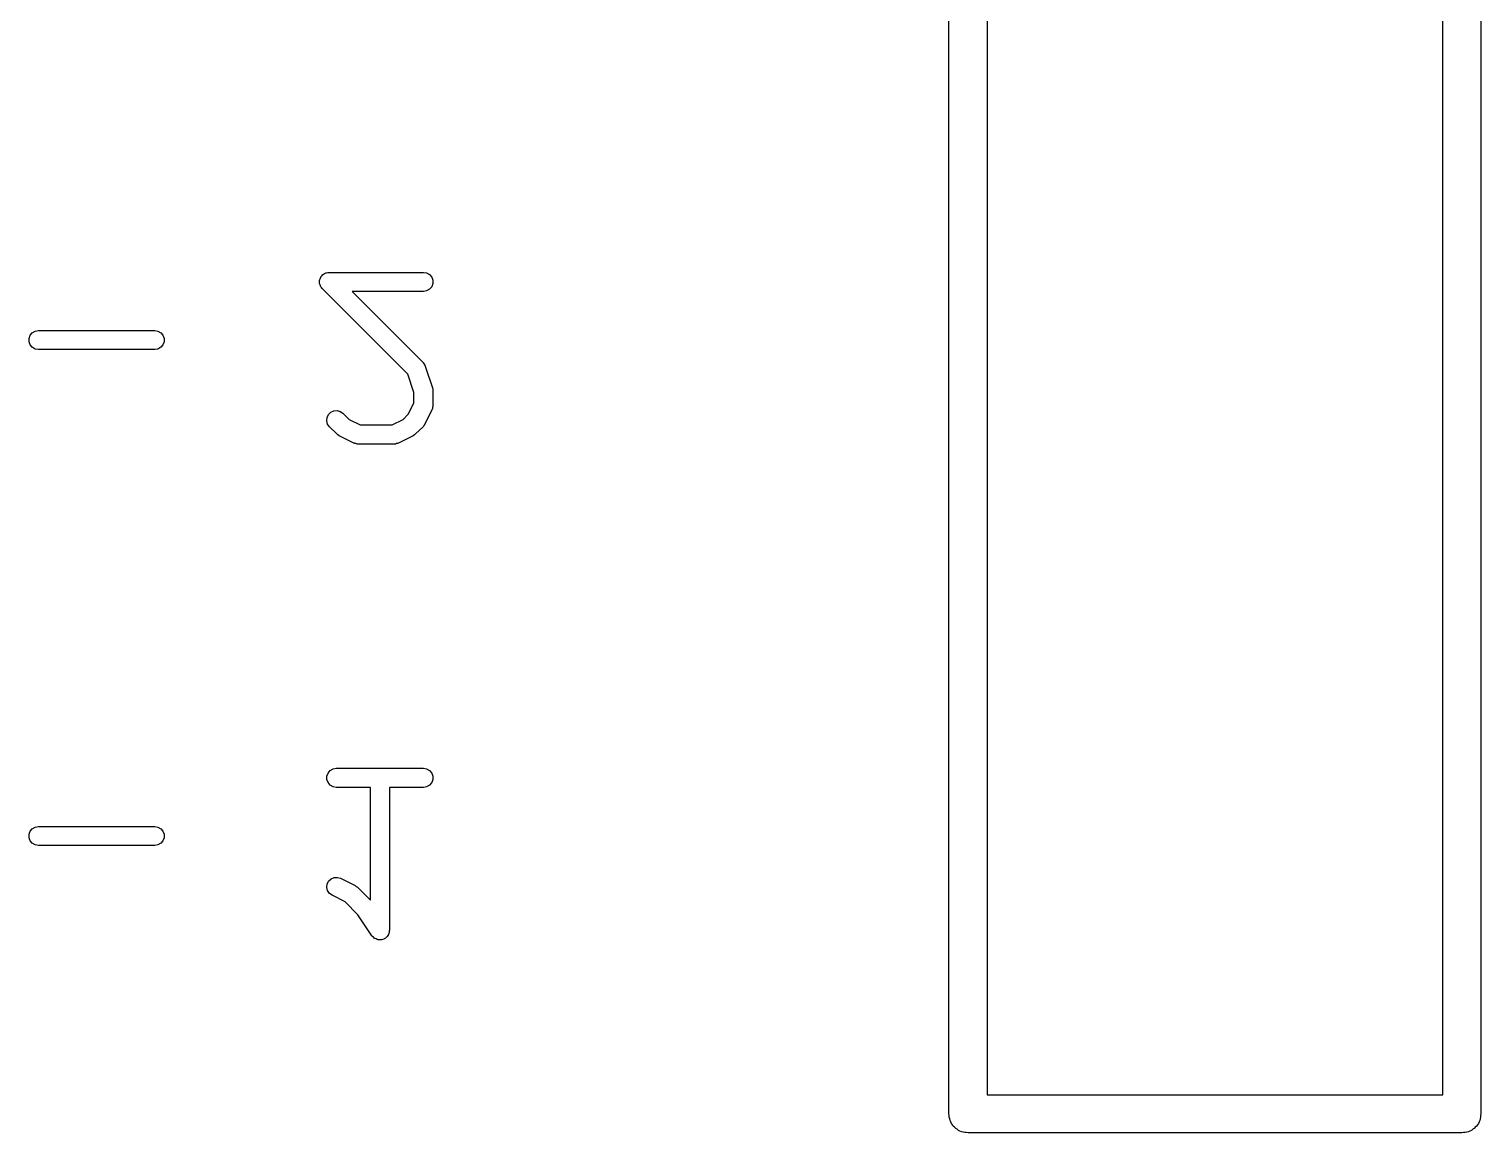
# Model space of a CAD drawing. Extents: x 91.3 to 189.8, y -113.5 to -60.4.
# Drawn here: x 181.25 to 188.86, y -104.9 to -99.11 of the extents above; entities that cross this region are included whole.
import ezdxf

# ---------------------------------------------------------------- set-up
doc = ezdxf.new("R2010")
doc.units = 0
doc.header["$MEASUREMENT"] = 0
doc.layers.add('BLACK', color=7, linetype='CONTINUOUS')

msp = doc.modelspace()

# ---------------------------------------------------------------- linework, layer by layer
at = {"layer": 'Black'}
for p, q in [((186.07, -104.8), (186.07, -68.69)), ((186.27, -68.79), (186.27, -104.7)), ((188.66, -104.7), (188.66, -87.74)), ((188.86, -87.7814), (188.86, -104.8)), ((182.77, -100.429), (182.771, -100.427)), ((182.771, -100.425), (182.774, -100.419)), ((182.771, -100.427), (182.771, -100.425)), ((182.774, -100.419), (182.776, -100.413)), ((182.776, -100.413), (182.777, -100.411)), ((182.777, -100.411), (182.778, -100.409)), ((182.778, -100.409), (182.783, -100.405)), ((182.783, -100.405), (182.787, -100.4)), ((182.787, -100.4), (182.789, -100.399)), ((182.789, -100.399), (182.79, -100.397)), ((182.79, -100.397), (182.796, -100.394)), ((182.796, -100.394), (182.802, -100.391)), ((182.802, -100.391), (182.804, -100.391)), ((182.804, -100.391), (182.806, -100.39)), ((182.806, -100.39), (182.813, -100.389)), ((182.813, -100.389), (182.819, -100.388)), ((182.819, -100.388), (183.314, -100.388)), ((183.314, -100.388), (183.331, -100.391)), ((183.331, -100.391), (183.346, -100.4)), ((183.346, -100.4), (183.358, -100.413)), ((183.358, -100.413), (183.364, -100.429)), ((182.769, -100.442), (182.77, -100.436)), ((182.77, -100.445), (182.769, -100.442)), ((182.77, -100.436), (182.77, -100.429)), ((182.77, -100.447), (182.77, -100.445)), ((182.772, -100.453), (182.77, -100.447)), ((182.774, -100.459), (182.772, -100.453)), ((182.775, -100.461), (182.774, -100.459)), ((182.776, -100.463), (182.775, -100.461)), ((182.78, -100.468), (182.776, -100.463)), ((182.784, -100.473), (182.78, -100.468)), ((183.232, -100.922), (182.784, -100.473)), ((183.314, -100.488), (182.94, -100.488)), ((182.94, -100.488), (183.312, -100.86)), ((183.331, -100.485), (183.314, -100.488)), ((183.346, -100.476), (183.331, -100.485)), ((183.358, -100.463), (183.346, -100.476)), ((183.364, -100.447), (183.358, -100.463)), ((183.364, -100.429), (183.364, -100.447)), ((181.246, -100.734), (181.252, -100.718)), ((181.252, -100.718), (181.263, -100.705)), ((181.263, -100.705), (181.278, -100.696)), ((181.278, -100.696), (181.295, -100.693)), ((181.295, -100.693), (181.905, -100.693)), ((181.905, -100.693), (181.922, -100.696)), ((181.922, -100.696), (181.937, -100.705)), ((181.937, -100.705), (181.948, -100.718)), ((181.948, -100.718), (181.954, -100.734)), ((181.246, -100.752), (181.246, -100.734)), ((181.252, -100.768), (181.246, -100.752)), ((181.263, -100.781), (181.252, -100.768)), ((181.278, -100.79), (181.263, -100.781)), ((181.295, -100.793), (181.278, -100.79)), ((181.905, -100.793), (181.295, -100.793)), ((181.922, -100.79), (181.905, -100.793)), ((181.937, -100.781), (181.922, -100.79)), ((181.948, -100.768), (181.937, -100.781)), ((181.954, -100.752), (181.948, -100.768)), ((181.954, -100.734), (181.954, -100.752)), ((183.312, -100.86), (183.313, -100.862)), ((183.313, -100.862), (183.315, -100.864)), ((183.315, -100.864), (183.318, -100.869)), ((183.318, -100.869), (183.322, -100.874)), ((183.322, -100.874), (183.322, -100.877)), ((183.322, -100.877), (183.324, -100.879)), ((183.324, -100.879), (183.362, -100.994)), ((183.264, -101.018), (183.232, -100.922)), ((183.264, -101.074), (183.264, -101.018)), ((183.362, -100.994), (183.363, -101.002)), ((183.363, -101.002), (183.364, -101.01)), ((183.364, -101.01), (183.364, -101.086)), ((182.844, -101.114), (182.862, -101.112)), ((182.862, -101.112), (182.878, -101.117)), ((183.235, -101.132), (183.264, -101.074)), ((183.359, -101.108), (183.321, -101.184)), ((183.36, -101.105), (183.359, -101.108)), ((183.361, -101.103), (183.36, -101.105)), ((183.362, -101.097), (183.361, -101.103)), ((183.364, -101.091), (183.362, -101.097)), ((183.364, -101.086), (183.364, -101.089)), ((183.364, -101.089), (183.364, -101.091)), ((182.807, -101.166), (182.809, -101.149)), ((182.812, -101.183), (182.807, -101.166)), ((182.809, -101.149), (182.816, -101.133)), ((182.822, -101.197), (182.812, -101.183)), ((182.816, -101.133), (182.828, -101.121)), ((182.828, -101.121), (182.844, -101.114)), ((182.878, -101.117), (182.892, -101.127)), ((182.892, -101.127), (182.925, -101.159)), ((182.925, -101.159), (182.983, -101.188)), ((182.983, -101.188), (183.15, -101.188)), ((183.15, -101.188), (183.208, -101.159)), ((183.208, -101.159), (183.235, -101.132)), ((183.321, -101.184), (183.316, -101.191)), ((182.86, -101.235), (182.822, -101.197)), ((182.866, -101.24), (182.86, -101.235)), ((182.873, -101.245), (182.866, -101.24)), ((182.949, -101.283), (182.873, -101.245)), ((183.26, -101.245), (183.184, -101.283)), ((183.267, -101.24), (183.26, -101.245)), ((183.273, -101.235), (183.267, -101.24)), ((183.312, -101.197), (183.273, -101.235)), ((183.316, -101.191), (183.312, -101.197)), ((182.952, -101.284), (182.949, -101.283)), ((182.954, -101.285), (182.952, -101.284)), ((182.96, -101.286), (182.954, -101.285)), ((182.966, -101.288), (182.96, -101.286)), ((182.969, -101.288), (182.966, -101.288)), ((182.971, -101.288), (182.969, -101.288)), ((183.162, -101.288), (182.971, -101.288)), ((183.165, -101.288), (183.162, -101.288)), ((183.168, -101.288), (183.165, -101.288)), ((183.173, -101.286), (183.168, -101.288)), ((183.179, -101.285), (183.173, -101.286)), ((183.182, -101.284), (183.179, -101.285)), ((183.184, -101.283), (183.182, -101.284)), ((182.808, -103.029), (182.814, -103.013)), ((182.814, -103.013), (182.825, -103)), ((182.825, -103), (182.84, -102.991)), ((182.84, -102.991), (182.857, -102.988)), ((182.857, -102.988), (183.314, -102.988)), ((183.314, -102.988), (183.331, -102.991)), ((183.331, -102.991), (183.346, -103)), ((183.346, -103), (183.358, -103.013)), ((183.358, -103.013), (183.364, -103.029)), ((182.808, -103.047), (182.808, -103.029)), ((182.814, -103.063), (182.808, -103.047)), ((182.825, -103.076), (182.814, -103.063)), ((182.84, -103.085), (182.825, -103.076)), ((182.857, -103.088), (182.84, -103.085)), ((183.036, -103.088), (182.857, -103.088)), ((183.036, -103.679), (183.036, -103.088)), ((183.314, -103.088), (183.136, -103.088)), ((183.136, -103.088), (183.136, -103.838)), ((183.331, -103.085), (183.314, -103.088)), ((183.346, -103.076), (183.331, -103.085)), ((183.358, -103.063), (183.346, -103.076)), ((183.364, -103.047), (183.358, -103.063)), ((183.364, -103.029), (183.364, -103.047)), ((181.246, -103.334), (181.252, -103.318)), ((181.252, -103.318), (181.263, -103.305)), ((181.263, -103.305), (181.278, -103.296)), ((181.278, -103.296), (181.295, -103.293)), ((181.295, -103.293), (181.905, -103.293)), ((181.905, -103.293), (181.922, -103.296)), ((181.922, -103.296), (181.937, -103.305)), ((181.937, -103.305), (181.948, -103.318)), ((181.948, -103.318), (181.954, -103.334)), ((181.246, -103.352), (181.246, -103.334)), ((181.252, -103.368), (181.246, -103.352)), ((181.263, -103.381), (181.252, -103.368)), ((181.278, -103.39), (181.263, -103.381)), ((181.295, -103.393), (181.278, -103.39)), ((181.905, -103.393), (181.295, -103.393)), ((181.922, -103.39), (181.905, -103.393)), ((181.937, -103.381), (181.922, -103.39)), ((181.948, -103.368), (181.937, -103.381)), ((181.954, -103.352), (181.948, -103.368)), ((181.954, -103.334), (181.954, -103.352)), ((182.807, -103.613), (182.809, -103.595)), ((182.811, -103.629), (182.807, -103.613)), ((182.809, -103.595), (182.817, -103.58)), ((182.817, -103.58), (182.83, -103.568)), ((182.83, -103.568), (182.846, -103.561)), ((182.846, -103.561), (182.863, -103.56)), ((182.863, -103.56), (182.88, -103.565)), ((182.88, -103.565), (182.956, -103.603)), ((182.956, -103.603), (182.962, -103.608)), ((182.962, -103.608), (182.969, -103.612)), ((182.969, -103.612), (183.036, -103.679)), ((182.821, -103.644), (182.811, -103.629)), ((182.835, -103.654), (182.821, -103.644)), ((182.904, -103.689), (182.835, -103.654)), ((182.971, -103.756), (182.904, -103.689)), ((183.044, -103.866), (182.971, -103.756)), ((183.134, -103.849), (183.133, -103.855)), ((183.135, -103.844), (183.134, -103.849)), ((183.136, -103.838), (183.135, -103.841)), ((183.135, -103.841), (183.135, -103.844)), ((183.046, -103.868), (183.044, -103.866)), ((183.047, -103.87), (183.046, -103.868)), ((183.052, -103.874), (183.047, -103.87)), ((183.056, -103.878), (183.052, -103.874)), ((183.059, -103.88), (183.056, -103.878)), ((183.061, -103.881), (183.059, -103.88)), ((183.066, -103.883), (183.061, -103.881)), ((183.072, -103.886), (183.066, -103.883)), ((183.074, -103.886), (183.072, -103.886)), ((183.077, -103.887), (183.074, -103.886)), ((183.083, -103.887), (183.077, -103.887)), ((183.089, -103.888), (183.083, -103.887)), ((183.092, -103.887), (183.089, -103.888)), ((183.094, -103.887), (183.092, -103.887)), ((183.1, -103.885), (183.094, -103.887)), ((183.106, -103.884), (183.1, -103.885)), ((183.108, -103.882), (183.106, -103.884)), ((183.111, -103.881), (183.108, -103.882)), ((183.115, -103.878), (183.111, -103.881)), ((183.12, -103.874), (183.115, -103.878)), ((183.122, -103.872), (183.12, -103.874)), ((183.124, -103.87), (183.122, -103.872)), ((183.127, -103.865), (183.124, -103.87)), ((183.131, -103.86), (183.127, -103.865)), ((183.133, -103.855), (183.131, -103.858)), ((183.131, -103.858), (183.131, -103.86)), ((186.27, -104.7), (188.66, -104.7)), ((186.072, -104.809), (186.07, -104.8)), ((186.072, -104.817), (186.072, -104.809)), ((186.075, -104.826), (186.072, -104.817)), ((186.076, -104.834), (186.075, -104.826)), ((186.08, -104.842), (186.076, -104.834)), ((186.083, -104.85), (186.08, -104.842)), ((188.85, -104.842), (188.847, -104.85)), ((188.854, -104.834), (188.85, -104.842)), ((188.855, -104.826), (188.854, -104.834)), ((188.858, -104.817), (188.855, -104.826)), ((188.86, -104.8), (188.858, -104.809)), ((188.858, -104.809), (188.858, -104.817)), ((186.089, -104.857), (186.083, -104.85)), ((186.093, -104.864), (186.089, -104.857)), ((186.1, -104.87), (186.093, -104.864)), ((186.106, -104.877), (186.1, -104.87)), ((186.113, -104.881), (186.106, -104.877)), ((186.12, -104.887), (186.113, -104.881)), ((186.128, -104.89), (186.12, -104.887)), ((186.136, -104.894), (186.128, -104.89)), ((186.144, -104.895), (186.136, -104.894)), ((186.153, -104.898), (186.144, -104.895)), ((186.161, -104.898), (186.153, -104.898)), ((186.17, -104.9), (186.161, -104.898)), ((188.76, -104.9), (186.17, -104.9)), ((188.769, -104.898), (188.76, -104.9)), ((188.777, -104.898), (188.769, -104.898)), ((188.786, -104.895), (188.777, -104.898)), ((188.794, -104.894), (188.786, -104.895)), ((188.802, -104.89), (188.794, -104.894)), ((188.81, -104.887), (188.802, -104.89)), ((188.817, -104.881), (188.81, -104.887)), ((188.824, -104.877), (188.817, -104.881)), ((188.83, -104.87), (188.824, -104.877)), ((188.837, -104.864), (188.83, -104.87)), ((188.841, -104.857), (188.837, -104.864)), ((188.847, -104.85), (188.841, -104.857))]:
    msp.add_line(p, q, dxfattribs=at)

doc.saveas('drawing.dxf')
